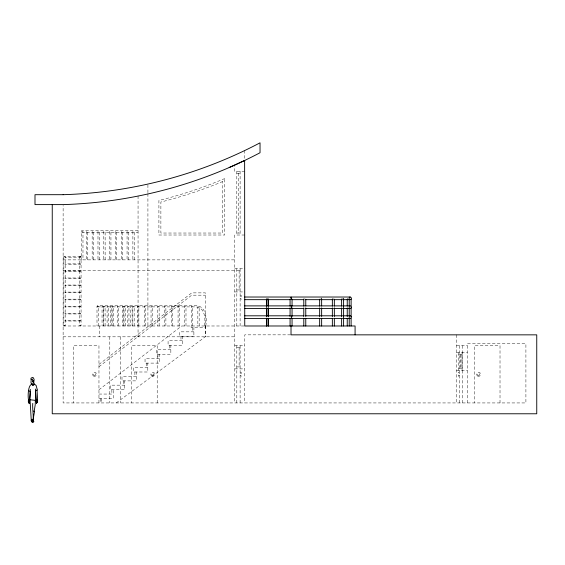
<?xml version="1.0" encoding="UTF-8"?>
<svg xmlns="http://www.w3.org/2000/svg" width="565" height="565" viewBox="0 0 565 565"><rect width="100%" height="100%" fill="white"/><g stroke="black" fill="none" stroke-linecap="round" stroke-linejoin="round"><path stroke-width="0.42" stroke-dasharray="2.83 2.12" d="M116.242 402.937L205.321 336.761L205.413 325.984M63.859 256.567L65.18 256.567L65.18 325.602L64.523 325.899L63.859 325.602L63.859 256.567L65.18 256.567M79.743 256.567L81.063 256.567L81.063 325.602L80.407 325.899L79.743 325.602L79.743 256.567L81.063 256.567M63.859 325.602L65.18 325.602M79.743 325.602L81.063 325.602M240.118 296.371L241.241 295.375L241.241 299.344L240.118 298.348M240.118 373.324L241.241 372.328L241.241 376.297L240.118 375.301M459.437 375.301L458.314 376.297L458.314 372.328L459.437 373.324M98.96 364.425L191.705 292.875L205.413 292.875L205.413 327.559L191.125 327.559L191.125 325.984M98.96 366.727L191.705 295.177L205.413 295.177M98.96 389.772L181.64 325.984M205.759 325.984C207.313 318.074 205.822 305.51 195.271 305.573L97.498 305.594L97.003 306.23L97.003 325.984M98.331 325.984L98.331 306.23C94.722 306.809 100.076 307.056 97.667 305.573M244.744 171.273L234.75 171.273L234.75 165.001M236.813 173.257L240.118 173.257M138.058 230.52L81.671 230.52L81.657 259.872M81.657 231.445L82.977 231.445L82.977 259.872M81.671 232.37L138.058 232.37M236.813 233.034L240.118 233.034M244.744 235.012L234.75 235.012L234.75 402.937M63.125 259.872L234.75 259.872M234.75 268.735L244.744 268.735M63.125 270.72L234.75 270.72M236.813 270.72L240.118 270.72M236.813 289.958L240.118 289.958M234.75 291.936L244.744 291.936M266.419 298.348L268.403 298.348M303.793 298.348L304.408 298.348M332.354 298.348L333.343 298.348M341.613 298.348L342.602 298.348M347.242 298.348L348.238 298.348M97.667 306.894L195.222 306.894C205.102 306.859 205.667 318.893 204.438 325.984M63.125 325.984L244.744 325.984M193.894 331.839L179.606 331.839L179.606 336.443L193.894 336.443L193.894 327.559M290.516 334.847L244.744 334.847L244.744 402.937M63.125 336.825L234.75 336.825M182.368 340.723L168.08 340.723L168.08 345.335L182.368 345.335L182.368 336.443M234.75 345.688L244.744 345.688M456.527 345.688L467.375 345.688M236.813 347.673L240.118 347.673M170.849 349.608L156.562 349.608L156.562 354.22L170.849 354.22L170.849 345.335M456.527 352.708L467.375 352.708M458.78 354.693L462.742 354.693M159.33 358.5L145.043 358.5L145.043 363.104L159.33 363.104L159.33 354.22M236.813 366.911L240.118 366.911M147.804 367.384L133.524 367.384L133.524 371.996L147.804 371.996L147.804 363.104M458.78 368.578L462.742 368.578M234.75 368.889L244.744 368.889M456.527 370.562L467.375 370.562M136.285 376.276L121.998 376.276L121.998 380.881L136.285 380.881L136.285 371.996M124.766 385.161L110.479 385.161L110.479 389.772L124.766 389.772L124.766 380.881M98.96 394.052L113.24 394.052M98.96 398.657L113.24 398.657L113.24 389.772M500.018 402.937L500.018 345.688L474.303 345.688L474.303 402.937M467.375 402.937L467.375 343.704L525.909 343.704L525.909 402.937L63.125 402.937L63.125 205.483M462.742 345.688L462.742 402.937M462.085 352.708L462.085 370.562M461.089 354.693L461.089 368.578M460.433 354.693L460.433 368.578M459.437 345.688L459.437 402.937M458.78 352.708L458.78 370.562M456.527 334.847L456.527 402.937M244.744 150.516L244.744 158.779M240.118 171.273L240.118 235.012M240.118 268.735L240.118 325.984M240.118 345.688L240.118 402.937M239.129 270.72L239.129 289.958M239.129 347.673L239.129 366.911M238.465 173.257L238.465 233.034M236.813 171.273L236.813 235.012M236.813 268.735L236.813 325.984M236.813 345.688L236.813 402.937M205.321 325.984L205.321 336.825M199.17 325.984L199.17 306.774L197.849 306.774L197.849 325.984M192.58 325.984L192.58 306.23L191.253 306.23L191.253 325.984M192.51 327.559L192.51 331.839M185.984 325.984L185.984 306.23L184.663 306.23L184.663 325.984M180.991 336.443L180.991 340.723M179.395 325.984L179.395 306.23L178.074 306.23L178.074 325.984M172.643 325.984L172.643 306.23L171.322 306.23L171.322 325.984M169.465 345.335L169.465 349.608M165.884 325.984L165.884 306.23L164.563 306.23L164.563 325.984M159.132 325.984L159.132 306.23L157.805 306.23L157.805 325.984M157.946 354.22L157.946 358.5M157.197 402.937L157.197 345.688L131.483 345.688L131.483 402.937M152.373 325.984L152.373 306.23L151.053 306.23L151.053 325.984M147.917 184.882L147.917 193.145M147.917 193.717L147.917 325.984M146.427 363.104L146.427 367.384M145.622 325.984L145.622 306.23L144.294 306.23L144.294 325.984M138.863 325.984L138.863 306.23L137.542 306.23L137.542 325.984M138.058 195.97L138.058 336.825M134.901 371.996L134.901 376.276M134.209 259.872L134.209 231.445L132.888 231.445L132.888 259.872M134.166 325.984L134.166 306.23L132.846 306.23L132.846 325.984M132.104 325.984L132.104 306.23L130.783 306.23L130.783 325.984M128.954 325.984L128.954 306.23L127.634 306.23L127.634 325.984M128.396 259.872L128.396 231.445L127.069 231.445L127.069 259.872M125.352 325.984L125.352 306.23L124.032 306.23L124.032 325.984M123.742 325.984L123.742 306.23L122.421 306.23L122.421 325.984M123.382 380.881L123.382 385.161M122.577 259.872L122.577 231.445L121.256 231.445L121.256 259.872M120.642 336.825L120.642 402.937M118.593 325.984L118.523 306.23L117.202 306.23L117.202 325.984M116.757 259.872L116.757 231.445L115.437 231.445L115.437 259.872M113.473 325.984L113.473 306.23L112.153 306.23L112.153 325.984M111.842 325.984L111.842 306.23L110.521 306.23L110.521 325.984M111.863 389.772L111.863 394.052M110.938 259.872L110.938 231.445L109.617 231.445L109.617 259.872M109.801 336.825L109.801 402.937M108.431 325.984L108.431 306.23L107.103 306.23L107.103 325.984M105.125 259.872L105.125 231.445L103.798 231.445L103.798 259.872M105.083 325.984L105.083 306.23L103.762 306.23L103.762 325.984M103.381 325.984L103.381 306.23L102.053 306.23L102.053 325.984M101.721 398.657L101.721 402.937M100.337 398.657L100.337 402.937M99.687 325.984L99.687 336.825M99.306 259.872L99.306 231.445L97.985 231.445L97.985 259.872M98.96 402.937L98.96 345.688L73.238 345.688L73.238 402.937M93.486 259.872L93.486 231.445L92.166 231.445L92.166 259.872M87.667 259.872L87.667 231.445L86.346 231.445L86.346 259.872M224.75 178.54C203.421 187.552 181.386 194.932 158.906 200.476L158.906 235.012L224.75 235.012L224.75 178.54M222.765 181.499C202.694 189.882 181.972 196.719 160.884 202.03L160.884 233.034L222.765 233.034L222.765 181.499M80.576 256.785L65.017 256.785L65.017 257.449L80.576 257.449L80.576 256.785M80.576 263.848L65.017 263.848L65.017 264.512L80.576 264.512L80.576 263.848M80.576 270.918L65.017 270.918L65.017 271.574L80.576 271.574L80.576 270.918M80.576 277.98L65.017 277.98L65.017 278.637L80.576 278.637L80.576 277.98M80.576 285.043L65.017 285.043L65.017 285.699L80.576 285.699L80.576 285.043M80.576 292.105L65.017 292.105L65.017 292.769L80.576 292.769L80.576 292.105M80.576 299.168L65.017 299.168L65.017 299.831L80.576 299.831L80.576 299.168M80.576 306.23L65.017 306.23L65.017 306.894L80.576 306.894L80.576 306.23M80.576 313.3L65.017 313.3L65.017 313.956L80.576 313.956L80.576 313.3M80.576 320.362L65.017 320.362L65.017 321.019L80.576 321.019L80.576 320.362M478.167 375.174A0.989 0.989 0 0 0 479.657 374.312A0.989 0.989 0 0 0 478.167 373.451A0.989 0.989 0 0 0 478.167 375.174M477.672 376.029A1.985 1.985 0 0 0 480.645 374.312A1.985 1.985 0 0 0 477.672 372.596A1.985 1.985 0 0 0 477.672 376.029M152.338 375.174A0.989 0.989 0 0 0 153.828 374.312A0.989 0.989 0 0 0 152.338 373.451A0.989 0.989 0 0 0 152.338 375.174M151.844 376.029A1.985 1.985 0 0 0 154.817 374.312A1.985 1.985 0 0 0 151.844 372.596A1.985 1.985 0 0 0 151.844 376.029M94.101 375.174A0.989 0.989 0 0 0 95.584 374.312A0.989 0.989 0 0 0 94.101 373.451A0.989 0.989 0 0 0 94.101 375.174M93.599 376.029A1.985 1.985 0 0 0 96.58 374.312A1.985 1.985 0 0 0 93.599 372.596A1.985 1.985 0 0 0 93.599 376.029"/><path stroke-width="0.85" d="M35.454 389.024L35.602 400.359L29.903 399.752L30.333 389.377M35.482 391.107L36.534 399.949L37.615 400.048L37.587 401.637L36.372 403.226L37.283 401.722M31.23 420.748L31.873 419.315L32.932 420.113C32.375 421.208 33.384 422.429 31.915 422.119L31.23 420.748L31.965 419.618L32.862 420.219L32.954 422.013M37.495 401.842L37.071 402.774M32.855 383.494L32.247 384.186C25.425 384.454 28.928 415.437 30.277 391.524M28.391 400.147L28.328 401.687L29.26 403.452M34.168 411.405L35.235 404.667L35.348 400.232M33.166 420.833L33.787 421.751L32.77 422.119M33.166 382.215C34.416 377.808 32.41 384.687 32.565 380.556L32.488 379.044L31.223 379.503L30.969 382.484L31.52 384.151M36.598 399.928L36.026 402.061L36.789 400.811L36.322 403.142M290.678 297.409C291.625 296.237 291.978 299.146 291.208 299.627M31.478 384.165L32.657 385.252L33.822 384.913L34.161 384.108L33.512 382.095M31.287 420.911L32.177 420.205L32.883 420.974M33.759 382.519L34.126 379.426L33.406 377.921L32.848 377.406L31.237 377.985L30.8 378.938L31.223 379.503M291.208 308.483L291.611 307.205L291.208 305.926M291.208 318.406L291.611 317.127L291.208 315.849M349.191 297.409C350.738 295.862 352.588 299.062 350.47 299.627M244.624 160.495L244.744 325.984L355.081 325.984L355.081 334.847M229.178 167.544L244.744 160.432M350.47 308.483C352.617 307.713 350.71 304.909 348.866 305.884M31.259 420.318L30.037 399.73M33.822 384.913L32.389 384.942L31.555 384.32M32.996 421.702L33.787 421.751M244.744 297.021L350.123 297.021M290.813 298.348L291.321 298.348M321.146 298.348L321.605 298.348M244.744 299.669L290.191 299.669M291.921 299.669L303.928 299.669M305.665 299.669L320.652 299.669M321.499 299.669L333.343 299.669M334.183 299.669L342.602 299.669M343.407 299.669L348.238 299.669M348.866 299.669L350.123 299.669M244.744 305.884L291.067 305.884M291.921 305.884L304.782 305.884M305.665 305.884L320.652 305.884M321.499 305.884L333.343 305.884M334.183 305.884L342.602 305.884M343.407 305.884L348.238 305.884M244.744 308.525L290.191 308.525M291.921 308.525L303.928 308.525M305.665 308.525L320.652 308.525M321.499 308.525L333.343 308.525M334.183 308.525L342.602 308.525M343.407 308.525L348.238 308.525M348.866 308.525L350.123 308.525M244.744 315.807L290.191 315.807M291.921 315.807L303.928 315.807M305.665 315.807L320.652 315.807M321.499 315.807L333.343 315.807M334.183 315.807L342.602 315.807M343.407 315.807L348.238 315.807M348.866 315.807L350.123 315.807M244.744 318.448L291.067 318.448M291.921 318.448L304.782 318.448M305.665 318.448L320.652 318.448M321.499 318.448L333.343 318.448M334.183 318.448L342.602 318.448M343.407 318.448L348.238 318.448M348.866 318.448C350.71 319.423 352.617 316.619 350.47 315.849M35.44 391.107L37.332 389.857L36.068 385.358L34.027 383.91M30.326 391.538L28.773 390.676M33.413 420.89L33.37 418.001L34.423 412.069L33.808 411.009M32.742 421.306C34.112 417.309 32.177 408.777 32.763 403.424M37.615 400.048L37.036 390.076M29.394 400.253L29.295 403.509L28.596 401.885M351.119 299.21L351.119 306.117M351.119 307.847L351.119 316.485M351.119 318.215L351.119 325.984M349.227 298.348L349.227 325.984M347.242 299.21L347.242 306.117M347.242 307.847L347.242 316.485M347.242 318.215L347.242 325.984M343.598 298.348L343.598 325.984M341.613 299.21L341.613 306.117M341.613 307.847L341.613 316.485M341.613 318.215L341.613 325.984M334.339 299.21L334.339 306.117M334.339 307.847L334.339 316.485M334.339 318.215L334.339 325.984M332.354 299.21L332.354 306.117M332.354 307.847L332.354 316.485M332.354 318.215L332.354 325.984M321.64 299.21L321.64 306.117M321.64 307.847L321.64 316.485M321.64 318.215L321.64 325.984M319.656 299.21L319.656 306.117M319.656 307.847L319.656 316.485M319.656 318.215L319.656 325.984M305.764 299.21L305.771 306.117M305.764 307.847L305.771 316.485M305.764 318.215L305.771 325.984M303.801 299.21L303.793 306.117M303.793 307.847L303.801 316.485M303.801 318.215L303.793 325.984M292.056 299.21L292.056 306.117M292.056 307.847L292.056 316.485M292.056 318.215L292.056 325.984M291.024 325.984L291.024 334.847L536.75 334.847L536.75 413.778L52.248 413.778L52.248 204.608M290.078 299.21L290.078 306.117M290.078 307.847L290.078 316.485M290.078 318.215L290.078 325.984M268.403 299.21L268.403 306.117M268.403 307.847L268.403 316.485M268.403 318.215L268.403 325.984M268.128 299.21L268.128 306.117M268.128 307.847L268.128 316.485M268.128 318.215L268.128 325.984M266.694 299.21L266.694 306.117M266.694 307.847L266.694 316.485M266.694 318.215L266.694 325.984M266.419 299.21L266.419 306.117M266.419 307.847L266.419 316.485M266.419 318.215L266.419 325.984M63.125 194.692L34.995 194.692L34.995 204.608L63.125 204.608A451.258 451.258 0 0 0 260.034 152.741L260.034 142.825A451.258 451.258 0 0 1 63.125 194.692"/></g></svg>
